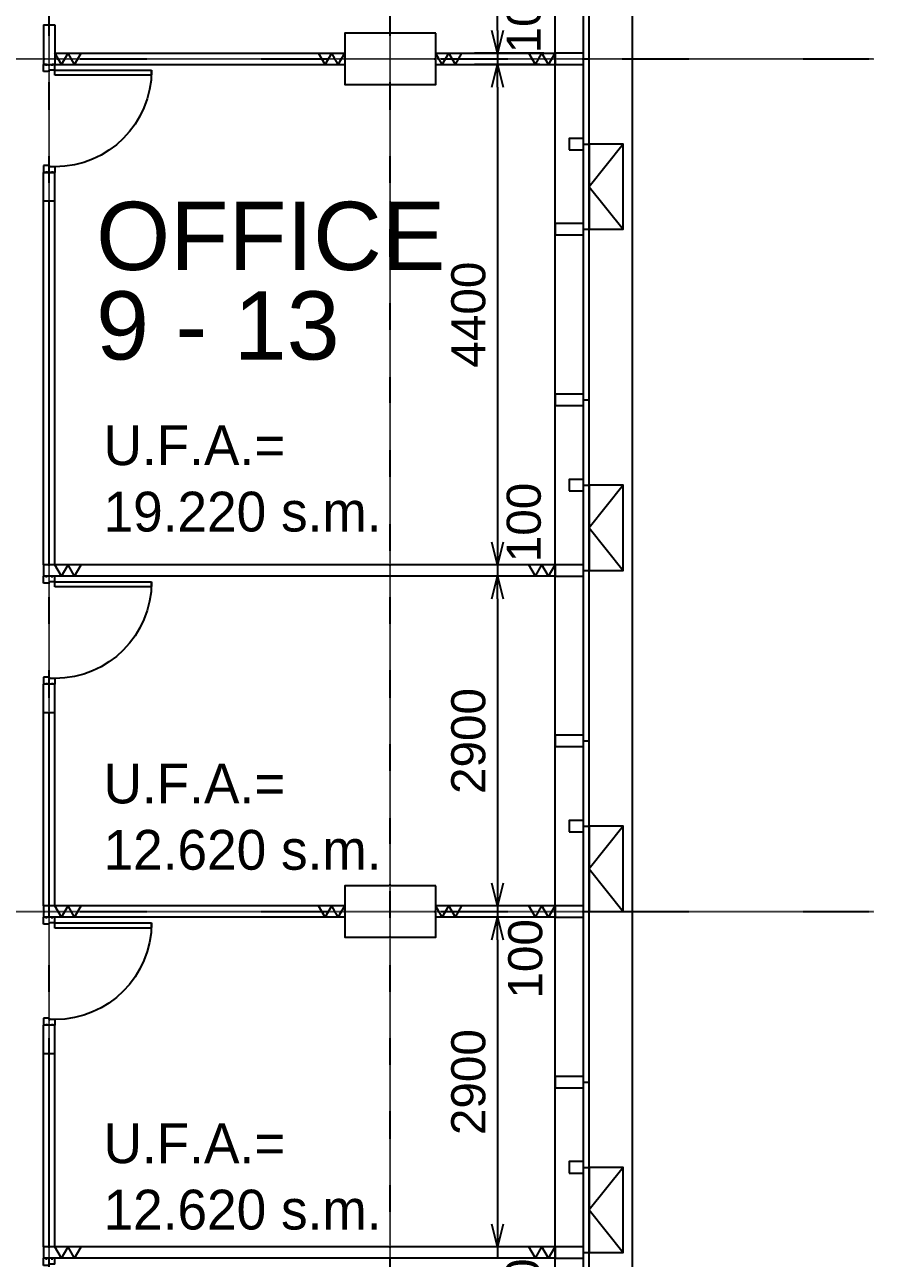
# Model space of a CAD drawing. Header units: millimetres. Extents: x 519 to 50132, y 345 to 55394.
# Drawn here: x 38027 to 45494, y 29713 to 40563 of the extents above; entities that cross this region are included whole.
import ezdxf

# ---------------------------------------------------------------- set-up
doc = ezdxf.new("R2010")
doc.units = ezdxf.units.MM
doc.linetypes.add('DASHDOT', pattern=[1, 0.5, -0.25, 0, -0.25])
doc.layers.get('0').update_dxf_attribs({"color": 8})
doc.layers.get('Defpoints').update_dxf_attribs({"color": 8})
for name, color, linetype in [('DLN020__', 8, 'DASHDOT'), ('DLN030', 8, 'Continuous'), ('DLN041_1', 8, 'Continuous'), ('DLN061__1', 8, 'Continuous'), ('DLN220__', 8, 'Continuous'), ('DLN280__', 8, 'Continuous'), ('DLN314__', 8, 'Continuous'), ('DLN324__', 8, 'Continuous'), ('DLN325__', 8, 'Continuous'), ('FITDOOR', 8, 'Continuous')]:
    doc.layers.add(name, color=color, linetype=linetype)
doc.styles.add('SWIS721LT450', font='swissl.ttf')
doc.styles.add('SWIS721LT750', font='swissl.ttf')
doc.dimstyles.new('INTDIM', dxfattribs={"dimscale": 200, "dimtxt": 2.25, "dimasz": 1.5, "dimexe": 1, "dimexo": 0, "dimgap": 1, "dimtad": 1, "dimdec": 0, "dimrnd": 1, "dimzin": 1, "dimdsep": 46, "dimtxsty": 'SWIS721LT450', "dimcen": 1, "dimclrd": 256, "dimclre": 256, "dimclrt": 256, "dimaunit": 1, "dimadec": 3, "dimazin": 0, "dimtfac": 1, "dimtdec": 0, "dimtix": 1, "dimtmove": 2, "dimatfit": 0, "dimfxl": 1, "dimtolj": 1, "dimtzin": 0, "dimarcsym": 0})

# ---------------------------------------------------------------- blocks, each defined once
blk = doc.blocks.new('*D281')
at = {"layer": 'Defpoints', "color": 0, "transparency": 16777216}
for p in [(42760, 40313), (42186, 40213), (42760, 40213)]:
    blk.add_point(p, dxfattribs=at)
at = {"layer": 'DLN030', "lineweight": -2, "transparency": 16777216}
for p, q in [((42560, 40313), (41986, 40313)), ((42186, 40313), (42186, 40213)), ((42560, 40213), (41986, 40213))]:
    blk.add_line(p, q, dxfattribs=at)
at = {"layer": 'DLN030', "transparency": 16777216, "insert": (42420, 40660), "char_height": 300, "attachment_point": 5, "rotation": 90, "style": 'SWIS721LT450'}
blk.add_mtext('\\A1;100', dxfattribs=at)
blk = doc.blocks.new('DIMARR')
for p, q in [((-1, 0.25), (0, 0)), ((-1, 0), (0, 0)), ((0, 0), (-1, -0.25))]:
    blk.add_line(p, q)
blk = doc.blocks.new('*D282')
at = {"layer": 'Defpoints', "color": 0, "transparency": 16777216}
for p in [(42760, 40213), (42186, 35813), (42760, 35813)]:
    blk.add_point(p, dxfattribs=at)
at = {"layer": 'DLN030', "lineweight": -2, "transparency": 16777216}
for p, q in [((42560, 40213), (41986, 40213)), ((42186, 40013), (42186, 36013)), ((42560, 35813), (41986, 35813))]:
    blk.add_line(p, q, dxfattribs=at)
at = {"layer": 'DLN030', "lineweight": -2, "transparency": 16777216, "xscale": 200, "yscale": 200, "zscale": 200}
for p, rotation in [((42186, 40213), 90), ((42186, 35813), 270)]:
    blk.add_blockref('DIMARR', p, dxfattribs=dict(at, rotation=rotation))
at = {"layer": 'DLN030', "transparency": 16777216, "insert": (41932, 38013), "char_height": 300, "attachment_point": 5, "rotation": 90, "style": 'SWIS721LT450'}
blk.add_mtext('\\A1;4400', dxfattribs=at)
blk = doc.blocks.new('*D283')
at = {"layer": 'Defpoints', "color": 0, "transparency": 16777216}
for p in [(42760, 35813), (42186, 35713), (42760, 35713)]:
    blk.add_point(p, dxfattribs=at)
at = {"layer": 'DLN030', "lineweight": -2, "transparency": 16777216}
for p, q in [((42560, 35813), (41986, 35813)), ((42186, 35813), (42186, 35713)), ((42560, 35713), (41986, 35713))]:
    blk.add_line(p, q, dxfattribs=at)
at = {"layer": 'DLN030', "transparency": 16777216, "insert": (42420, 36185), "char_height": 300, "attachment_point": 5, "rotation": 90, "style": 'SWIS721LT450'}
blk.add_mtext('\\A1;100', dxfattribs=at)
blk = doc.blocks.new('*D284')
at = {"layer": 'Defpoints', "color": 0, "transparency": 16777216}
for p in [(42760, 35713), (42186, 32813), (42760, 32813)]:
    blk.add_point(p, dxfattribs=at)
at = {"layer": 'DLN030', "lineweight": -2, "transparency": 16777216}
for p, q in [((42560, 35713), (41986, 35713)), ((42186, 35513), (42186, 33013)), ((42560, 32813), (41986, 32813))]:
    blk.add_line(p, q, dxfattribs=at)
at = {"layer": 'DLN030', "lineweight": -2, "transparency": 16777216, "xscale": 200, "yscale": 200, "zscale": 200}
for p, rotation in [((42186, 35713), 90), ((42186, 32813), 270)]:
    blk.add_blockref('DIMARR', p, dxfattribs=dict(at, rotation=rotation))
at = {"layer": 'DLN030', "transparency": 16777216, "insert": (41932, 34263), "char_height": 300, "attachment_point": 5, "rotation": 90, "style": 'SWIS721LT450'}
blk.add_mtext('\\A1;2900', dxfattribs=at)
blk = doc.blocks.new('*D285')
at = {"layer": 'Defpoints', "color": 0, "transparency": 16777216}
for p in [(42760, 32813), (42186, 32713), (42760, 32713)]:
    blk.add_point(p, dxfattribs=at)
at = {"layer": 'DLN030', "lineweight": -2, "transparency": 16777216}
for p, q in [((42560, 32813), (41986, 32813)), ((42186, 32813), (42186, 32713)), ((42560, 32713), (41986, 32713))]:
    blk.add_line(p, q, dxfattribs=at)
at = {"layer": 'DLN030', "transparency": 16777216, "insert": (42433, 32347), "char_height": 300, "attachment_point": 5, "rotation": 90, "style": 'SWIS721LT450'}
blk.add_mtext('\\A1;100', dxfattribs=at)
blk = doc.blocks.new('*D286')
at = {"layer": 'Defpoints', "color": 0, "transparency": 16777216}
for p in [(42760, 32713), (42186, 29813), (42760, 29813)]:
    blk.add_point(p, dxfattribs=at)
at = {"layer": 'DLN030', "lineweight": -2, "transparency": 16777216}
for p, q in [((42560, 32713), (41986, 32713)), ((42186, 32513), (42186, 30013)), ((42560, 29813), (41986, 29813))]:
    blk.add_line(p, q, dxfattribs=at)
at = {"layer": 'DLN030', "lineweight": -2, "transparency": 16777216, "xscale": 200, "yscale": 200, "zscale": 200}
for p, rotation in [((42186, 32713), 90), ((42186, 29813), 270)]:
    blk.add_blockref('DIMARR', p, dxfattribs=dict(at, rotation=rotation))
at = {"layer": 'DLN030', "transparency": 16777216, "insert": (41932, 31263), "char_height": 300, "attachment_point": 5, "rotation": 90, "style": 'SWIS721LT450'}
blk.add_mtext('\\A1;2900', dxfattribs=at)
blk = doc.blocks.new('*D287')
at = {"layer": 'Defpoints', "color": 0, "transparency": 16777216}
for p in [(42760, 29813), (42186, 29713), (42760, 29713)]:
    blk.add_point(p, dxfattribs=at)
at = {"layer": 'DLN030', "lineweight": -2, "transparency": 16777216}
for p, q in [((42560, 29813), (41986, 29813)), ((42186, 29813), (42186, 29713)), ((42560, 29713), (41986, 29713))]:
    blk.add_line(p, q, dxfattribs=at)
at = {"layer": 'DLN030', "transparency": 16777216, "insert": (42410, 29362), "char_height": 300, "attachment_point": 5, "rotation": 90, "style": 'SWIS721LT450'}
blk.add_mtext('\\A1;100', dxfattribs=at)
blk = doc.blocks.new('*D330')
at = {"layer": 'Defpoints', "color": 0, "transparency": 16777216}
for p in [(42186, 44713), (42696, 44713), (42794, 40313)]:
    blk.add_point(p, dxfattribs=at)
at = {"layer": 'DLN030', "lineweight": -2, "transparency": 16777216}
for p, q in [((42496, 44713), (41986, 44713)), ((42186, 40513), (42186, 44513)), ((42594, 40313), (41986, 40313))]:
    blk.add_line(p, q, dxfattribs=at)
at = {"layer": 'DLN030', "lineweight": -2, "transparency": 16777216, "xscale": 200, "yscale": 200, "zscale": 200}
for p, rotation in [((42186, 44713), 90), ((42186, 40313), 270)]:
    blk.add_blockref('DIMARR', p, dxfattribs=dict(at, rotation=rotation))
at = {"layer": 'DLN030', "transparency": 16777216, "insert": (41932, 42513), "char_height": 300, "attachment_point": 5, "rotation": 90, "style": 'SWIS721LT450'}
blk.add_mtext('\\A1;4400', dxfattribs=at)
blk = doc.blocks.new('DR1CR2')
at = {"layer": 'FITDOOR'}
for p, q in [((-50, 0), (-50, -50)), ((-50, 0), (0, 0)), ((0, 0), (0, -25)), ((-62.5, -50), (-50, -50)), ((-62.5, -50), (-62.5, -100)), ((-62.5, -100), (0, -100)), ((-12, -25), (0, -25)), ((-12, -75), (0, -75)), ((0, -75), (0, -100))]:
    blk.add_line(p, q, dxfattribs=at)
blk = doc.blocks.new('DR1AD')
at = {"layer": 'FITDOOR'}
for p, q in [((-45, 1), (0, 1)), ((-45, 1), (-45, 0)), ((0, 0), (0, 1)), ((-45, 0), (0, 0))]:
    blk.add_line(p, q, dxfattribs=at)
blk = doc.blocks.new('DR1AM')
at = {"layer": 'FITDOOR'}
blk.add_arc((0, 0), 1, 90, 180, dxfattribs=at)
blk = doc.blocks.new('DR1CL2')
at = {"layer": 'FITDOOR'}
for p, q in [((50, 0), (0, 0)), ((0, 0), (0, -25)), ((50, 0), (50, -50)), ((12, -25), (0, -25)), ((0, -75), (0, -100)), ((12, -75), (0, -75)), ((62.5, -100), (0, -100)), ((62.5, -50), (50, -50)), ((62.5, -50), (62.5, -100))]:
    blk.add_line(p, q, dxfattribs=at)
blk = doc.blocks.new('MAGENTA')
at = {"layer": 'DLN314__'}
blk.add_line((-212508, -468222), (-212508, -468172), dxfattribs=at)
blk.add_lwpolyline([(-212458, -468472), (-212458, -468222), (-212558, -468222), (-212558, -468472)], close=True, dxfattribs=at)
blk = doc.blocks.new('w')
at = {"layer": 'DLN061__1'}
for p, q in [((-380707, -515975), (-380854, -515719)), ((-380707, -515975), (-380559, -515719)), ((-380411, -515975), (-380559, -515719)), ((-380411, -515975), (-380263, -515719))]:
    blk.add_line(p, q, dxfattribs=at)
blk = doc.blocks.new('A$C75032E79')
at = {"layer": 'DLN314__', "ltscale": 0.05}
blk.add_lwpolyline([(-750, 0), (0, 0), (0, 300), (-750, 300)], close=True, dxfattribs=at)
blk.add_lwpolyline([(-750, 300), (-375, 0), (0, 300)], dxfattribs=at)
blk = doc.blocks.new('MAGETA-2')
at = {"layer": 'DLN314__'}
blk.add_line((-211908, -468637), (-211908, -468587), dxfattribs=at)
blk.add_lwpolyline([(-211858, -468762), (-211858, -468637), (-211958, -468637), (-211958, -468762)], close=True, dxfattribs=at)

msp = doc.modelspace()

# ---------------------------------------------------------------- linework, layer by layer
at = {"layer": 'DLN020__'}
for p, q in [((38243.8, 4513.1), (38243.8, 51263.1)), ((41243.8, 4513.1), (41243.8, 51263.1)), ((1814.6, 40263.1), (45493.8, 40263.1)), ((1814.6, 32763.1), (45493.8, 32763.1))]:
    msp.add_line(p, q, dxfattribs=at)
at = {"layer": 'DLN220__'}
for p, q in [((38193.8, 40563.1), (38193.8, 40213.1)), ((38193.8, 40563.1), (38293.8, 40563.1)), ((38293.8, 40563.1), (38293.8, 40213.1)), ((38293.8, 40313.1), (40843.8, 40313.1)), ((41643.8, 40313.1), (42693.8, 40313.1)), ((38193.8, 40213.1), (40843.8, 40213.1)), ((41643.8, 40213.1), (42693.8, 40213.1)), ((38293.8, 39263.1), (38193.8, 39263.1)), ((38193.8, 39263.1), (38293.8, 39263.1)), ((38193.8, 39013.1), (38193.8, 39263.1)), ((38193.8, 39263.1), (38293.8, 39263.1)), ((38293.8, 39013.1), (38293.8, 39263.1)), ((38193.8, 39013.1), (38293.8, 39013.1)), ((38193.8, 35813.1), (38193.8, 35713.1)), ((42693.8, 35813.1), (38193.8, 35813.1)), ((42693.8, 35713.1), (38193.8, 35713.1)), ((38293.8, 34763.1), (38193.8, 34763.1)), ((38193.8, 34513.1), (38193.8, 34763.1)), ((38293.8, 34513.1), (38293.8, 34763.1)), ((38193.8, 34513.1), (38293.8, 34513.1)), ((38193.8, 32813.1), (38193.8, 32713.1)), ((40843.8, 32813.1), (38193.8, 32813.1)), ((42693.8, 32813.1), (41643.8, 32813.1)), ((40843.8, 32713.1), (38193.8, 32713.1)), ((42693.8, 32713.1), (41643.8, 32713.1)), ((38293.8, 31763.1), (38193.8, 31763.1)), ((38193.8, 31513.1), (38193.8, 31763.1)), ((38293.8, 31513.1), (38293.8, 31763.1)), ((38193.8, 31513.1), (38293.8, 31513.1)), ((38193.8, 29813.1), (38193.8, 29713.1)), ((42693.8, 29813.1), (38193.8, 29813.1)), ((42693.8, 29713.1), (38193.8, 29713.1))]:
    msp.add_line(p, q, dxfattribs=at)
at = {"layer": 'DLN280__'}
for points in [[(41643.8, 40488.1), (40843.8, 40488.1), (40843.8, 40038.1), (41643.8, 40038.1)], [(41643.8, 32988.1), (40843.8, 32988.1), (40843.8, 32538.1), (41643.8, 32538.1)]]:
    msp.add_lwpolyline(points, close=True, dxfattribs=at)
at = {"layer": 'DLN314__'}
for p, q in [((43373.8, 25543.8), (43373.8, 45393.1)), ((42943.8, 25678.7), (42943.8, 44963.1)), ((42993.8, 25663.1), (42993.8, 45013.1)), ((42693.8, 25757.2), (42693.8, 44713.1))]:
    msp.add_line(p, q, dxfattribs=at)
at = {"layer": 'DLN324__'}
for p, q in [((38193.8, 35813.1), (38193.8, 39013.1)), ((38243.8, 35813.1), (38243.8, 39013.1)), ((38293.8, 35813.1), (38293.8, 39013.1)), ((38193.8, 32813.1), (38193.8, 34513.1)), ((38243.8, 32813.1), (38243.8, 34513.1)), ((38293.8, 32813.1), (38293.8, 34513.1)), ((38193.8, 29813.1), (38193.8, 31513.1)), ((38243.8, 29813.1), (38243.8, 31513.1)), ((38293.8, 29813.1), (38293.8, 31513.1))]:
    msp.add_line(p, q, dxfattribs=at)

# ---------------------------------------------------------------- block references
at = {"layer": 'DLN061__1', "xscale": 0.390625, "yscale": 0.390625, "zscale": 0.390625}
for p in [(187065, 241766), (189384.1, 241766), (190415, 241766), (191234.1, 241766), (187065, 237266), (191234.1, 237266), (187065, 234266), (189384.1, 234266), (190415, 234266), (191234.1, 234266), (187065, 231266), (191234.1, 231266)]:
    msp.add_blockref('w', p, dxfattribs=at)
at = {"layer": 'DLN314__', "rotation": 270}
for name, p in [('MAGENTA', (511165.7, -172244.5)), ('MAGETA-2', (511580.6, -172394.7)), ('MAGENTA', (511165.7, -173744.5)), ('MAGENTA', (511165.7, -175244.5)), ('MAGETA-2', (511580.6, -175394.7)), ('MAGENTA', (511165.7, -176744.5)), ('MAGENTA', (511165.7, -178244.5)), ('MAGETA-2', (511580.6, -178394.7)), ('MAGENTA', (511165.7, -179744.5)), ('MAGENTA', (511165.7, -179744.5)), ('MAGENTA', (511165.7, -181244.5)), ('MAGETA-2', (511580.6, -181394.7)), ('MAGENTA', (511165.7, -182744.5))]:
    msp.add_blockref(name, p, dxfattribs=at)
at = {"layer": 'DLN314__', "ltscale": 0.05, "rotation": 270}
for p in [(42993.8, 38763.1), (42993.8, 35763.1), (42993.8, 32763.1), (42993.8, 29763.1)]:
    msp.add_blockref('A$C75032E79', p, dxfattribs=at)
at = {"layer": 'DLN325__', "xscale": -1, "rotation": 270}
for name, p in [('DR1CR2', (38293.8, 40213.1)), ('DR1CL2', (38293.8, 39263.1)), ('DR1CR2', (38293.8, 35713.1)), ('DR1CL2', (38293.8, 34763.1)), ('DR1CR2', (38293.8, 32713.1)), ('DR1CL2', (38293.8, 31763.1)), ('DR1CR2', (38293.8, 29713.1))]:
    msp.add_blockref(name, p, dxfattribs=at)
at = {"layer": 'DLN325__', "xscale": -1, "yscale": 850, "rotation": 270}
for p in [(38293.8, 40163.1), (38293.8, 35663.1), (38293.8, 32663.1)]:
    msp.add_blockref('DR1AD', p, dxfattribs=at)
at = {"layer": 'DLN325__', "xscale": -850, "yscale": 850, "zscale": 850, "rotation": 270.0000000000078}
for p in [(38293.8, 40163.1), (38293.8, 35663.1), (38293.8, 32663.1)]:
    msp.add_blockref('DR1AM', p, dxfattribs=at)

# ---------------------------------------------------------------- texts
at = {"layer": 'DLN041_1', "style": 'SWIS721LT750'}
for s, p in [('OFFICE', (38655.4, 38405.4)), ('9 - 13', (38655.4, 37617.9))]:
    msp.add_text(s, height=600, dxfattribs=at).set_placement(p)
at = {"layer": 'DLN041_1', "char_height": 350, "width": 3069.175, "attachment_point": 7, "style": 'SWIS721LT750'}
for s, insert in [('{\\fUnivers|b0|i0|c0|p34;U.F.A.= \\P19.220 s.m.}', (38721.1, 36100.5)), ('{\\fUnivers|b0|i0|c0|p34;U.F.A.= \\P12.620 s.m.}', (38721.1, 33125.9)), ('{\\fUnivers|b0|i0|c0|p34;U.F.A.= \\P12.620 s.m.}', (38721.1, 29961.5))]:
    msp.add_mtext(s, dxfattribs=dict(at, insert=insert))

# ---------------------------------------------------------------- dimensions: what is measured, and where the dimension line sits
at = {"layer": 'DLN030'}
for base, p1, p2, picture, middle in [((42186.4, 44713.1), (42793.8, 40313.1), (42696, 44713.1), '*D330', (41932.2, 42513.1)), ((42186.4, 35813.1), (42759.7, 40213.1), (42759.7, 35813.1), '*D282', (41932.2, 38013.1)), ((42186.4, 32813.1), (42759.7, 35713.1), (42759.7, 32813.1), '*D284', (41932.2, 34263.1)), ((42186.4, 29813.1), (42759.7, 32713.1), (42759.7, 29813.1), '*D286', (41932.2, 31263.1))]:
    dim = msp.add_linear_dim(base=base, p1=p1, p2=p2, angle=90, dimstyle='INTDIM', override={"dimscale": 1, "dimtxt": 300, "dimasz": 200, "dimexe": 200, "dimexo": 200, "dimgap": 100, "dimrnd": 0, "dimzin": 0, "dimblk": 'DIMARR', "dimcen": 200, "dimclrt": 256}, dxfattribs=at)
    dim.commit()
    dim.dimension.update_dxf_attribs({"geometry": picture, "text_midpoint": middle})
for base, p1, p2, picture, middle in [((42186.4, 40213.1), (42759.7, 40313.1), (42759.7, 40213.1), '*D281', (42419.9, 40659.9)), ((42186.4, 35713.1), (42759.7, 35813.1), (42759.7, 35713.1), '*D283', (42419.7, 36185.2)), ((42186.4, 32713.1), (42759.7, 32813.1), (42759.7, 32713.1), '*D285', (42433.2, 32347)), ((42186.4, 29713.1), (42759.7, 29813.1), (42759.7, 29713.1), '*D287', (42410, 29361.9))]:
    dim = msp.add_linear_dim(base=base, p1=p1, p2=p2, angle=90, dimstyle='INTDIM', override={"dimscale": 1, "dimtxt": 300, "dimasz": 200, "dimexe": 200, "dimexo": 200, "dimgap": 100, "dimrnd": 0, "dimzin": 0, "dimblk": 'DIMARR', "dimcen": 200, "dimclrt": 256}, dxfattribs=at)
    dim.commit()
    dim.dimension.update_dxf_attribs({"geometry": picture, "text_midpoint": middle, "dimtype": 160})

doc.saveas('drawing.dxf')
